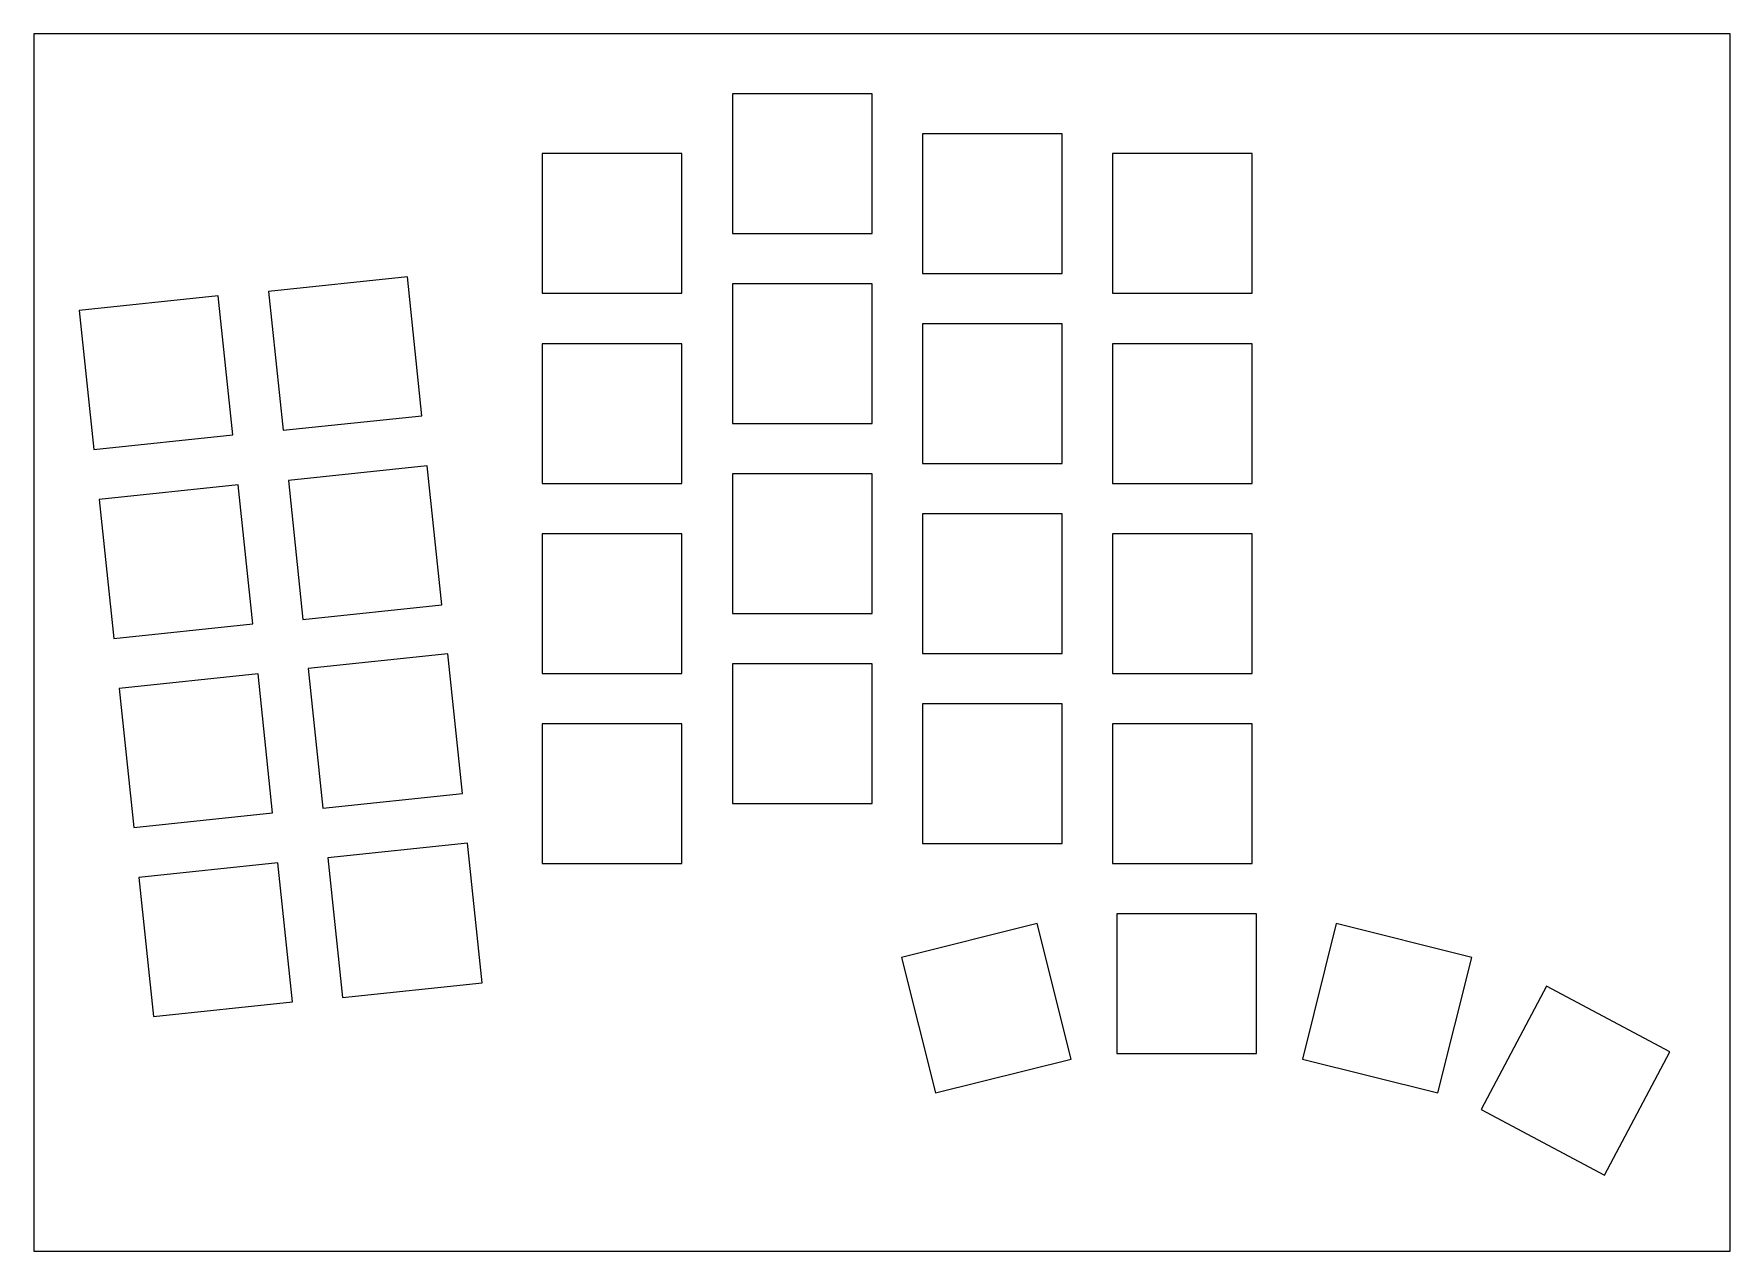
# Model space of a CAD drawing. Header units: millimetres. Extents: x -85 to 85, y -61 to 61.
import ezdxf

# ---------------------------------------------------------------- set-up
doc = ezdxf.new("R2010")
doc.units = ezdxf.units.MM
doc.layers.add('Sketch', color=7, linetype='CONTINUOUS')

msp = doc.modelspace()

# ---------------------------------------------------------------- linework, layer by layer
at = {"layer": 'Sketch'}
for p, q in [((85, 61), (-85, 61)), ((-85, 61), (-85, -61)), ((85, -61), (85, 61)), ((-15, 55), (-15, 41)), ((-1, 55), (-15, 55)), ((-1, 41), (-1, 55)), ((4.05, 51), (4.05, 37)), ((18.05, 51), (4.05, 51)), ((18.05, 37), (18.05, 51)), ((-34.05, 49), (-34.05, 35)), ((-20.05, 49), (-34.05, 49)), ((-20.05, 35), (-20.05, 49)), ((23.1, 49), (23.1, 35)), ((37.1, 49), (23.1, 49)), ((37.1, 35), (37.1, 49)), ((-15, 41), (-1, 41)), ((-47.57, 36.66), (-61.5, 35.19)), ((-46.11, 22.73), (-47.57, 36.66)), ((-15, 35.95), (-15, 21.95)), ((-1, 35.95), (-15, 35.95)), ((-1, 21.95), (-1, 35.95)), ((4.05, 37), (18.05, 37)), ((-66.53, 34.74), (-80.45, 33.28)), ((-65.06, 20.82), (-66.53, 34.74)), ((-61.5, 35.19), (-60.03, 21.27)), ((-34.05, 35), (-20.05, 35)), ((23.1, 35), (37.1, 35)), ((-80.45, 33.28), (-78.99, 19.36)), ((4.05, 31.95), (4.05, 17.95)), ((18.05, 31.95), (4.05, 31.95)), ((18.05, 17.95), (18.05, 31.95)), ((-34.05, 29.95), (-34.05, 15.95)), ((-20.05, 29.95), (-34.05, 29.95)), ((-20.05, 15.95), (-20.05, 29.95)), ((37.1, 29.95), (23.1, 29.95)), ((23.1, 29.95), (23.1, 15.95)), ((37.1, 15.95), (37.1, 29.95)), ((-60.03, 21.27), (-46.11, 22.73)), ((-78.99, 19.36), (-65.06, 20.82)), ((-15, 21.95), (-1, 21.95)), ((-45.58, 17.71), (-59.5, 16.25)), ((-44.12, 3.79), (-45.58, 17.71)), ((4.05, 17.95), (18.05, 17.95)), ((-64.53, 15.8), (-78.46, 14.33)), ((-63.07, 1.87), (-64.53, 15.8)), ((-59.5, 16.25), (-58.04, 2.32)), ((-34.05, 15.95), (-20.05, 15.95)), ((-15, 16.9), (-15, 2.9)), ((-1, 16.9), (-15, 16.9)), ((-1, 2.9), (-1, 16.9)), ((23.1, 15.95), (37.1, 15.95)), ((-78.46, 14.33), (-76.99, 0.41)), ((4.05, 12.9), (4.05, -1.1)), ((18.05, 12.9), (4.05, 12.9)), ((18.05, -1.1), (18.05, 12.9)), ((-34.05, 10.9), (-34.05, -3.1)), ((-20.05, 10.9), (-34.05, 10.9)), ((-20.05, -3.1), (-20.05, 10.9)), ((37.1, 10.9), (23.1, 10.9)), ((23.1, 10.9), (23.1, -3.1)), ((37.1, -3.1), (37.1, 10.9)), ((-58.04, 2.32), (-44.12, 3.79)), ((-76.99, 0.41), (-63.07, 1.87)), ((-15, 2.9), (-1, 2.9)), ((-43.52, -1.15), (-57.52, -2.62)), ((-42.05, -15.15), (-43.52, -1.15)), ((4.05, -1.1), (18.05, -1.1)), ((-62.54, -3.15), (-76.47, -4.61)), ((-61.08, -17.07), (-62.54, -3.15)), ((-57.52, -2.62), (-56.05, -16.62)), ((-34.05, -3.1), (-20.05, -3.1)), ((-15, -2.15), (-15, -16.15)), ((-1, -2.15), (-15, -2.15)), ((-1, -16.15), (-1, -2.15)), ((23.1, -3.1), (37.1, -3.1)), ((-76.47, -4.61), (-75, -18.54)), ((4.05, -6.15), (4.05, -20.15)), ((18.05, -6.15), (4.05, -6.15)), ((18.05, -20.15), (18.05, -6.15)), ((-34.05, -8.15), (-34.05, -22.15)), ((-20.05, -8.15), (-34.05, -8.15)), ((-20.05, -22.15), (-20.05, -8.15)), ((37.1, -8.15), (23.1, -8.15)), ((23.1, -8.15), (23.1, -22.15)), ((37.1, -22.15), (37.1, -8.15)), ((-56.05, -16.62), (-42.05, -15.15)), ((-15, -16.15), (-1, -16.15)), ((-75, -18.54), (-61.08, -17.07)), ((-41.53, -20.1), (-55.53, -21.57)), ((-40.06, -34.1), (-41.53, -20.1)), ((4.05, -20.15), (18.05, -20.15)), ((-60.55, -22.09), (-74.48, -23.56)), ((-59.09, -36.02), (-60.55, -22.09)), ((-55.53, -21.57), (-54.06, -35.57)), ((-74.48, -23.56), (-73.01, -37.48)), ((-34.05, -22.15), (-20.05, -22.15)), ((23.1, -22.15), (37.1, -22.15)), ((23.54, -27.2), (23.54, -41.2)), ((37.54, -27.2), (23.54, -27.2)), ((37.54, -41.2), (37.54, -27.2)), ((15.56, -28.18), (1.97, -31.57)), ((18.95, -41.76), (15.56, -28.18)), ((45.52, -28.18), (42.13, -41.76)), ((59.11, -31.57), (45.52, -28.18)), ((1.97, -31.57), (5.36, -45.15)), ((55.72, -45.15), (59.11, -31.57)), ((-54.06, -35.57), (-40.06, -34.1)), ((66.61, -34.45), (60.04, -46.81)), ((78.97, -41.02), (66.61, -34.45)), ((-73.01, -37.48), (-59.09, -36.02)), ((5.36, -45.15), (18.95, -41.76)), ((23.54, -41.2), (37.54, -41.2)), ((42.13, -41.76), (55.72, -45.15)), ((72.4, -53.38), (78.97, -41.02)), ((60.04, -46.81), (72.4, -53.38)), ((-85, -61), (85, -61))]:
    msp.add_line(p, q, dxfattribs=at)

doc.saveas('drawing.dxf')
